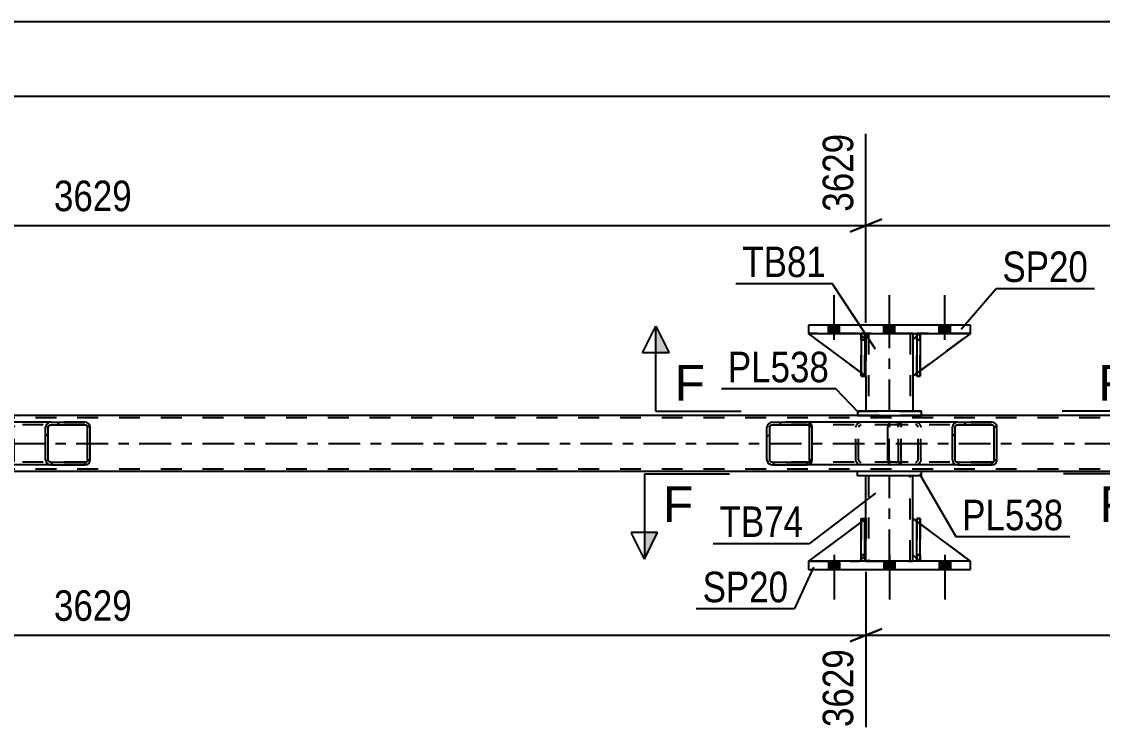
# Model space of a CAD drawing. Header units: millimetres. Extents: x 0 to 841, y 0 to 594.
# Drawn here: x 169.9 to 271.3, y 185.4 to 252.2 of the extents above; entities that cross this region are included whole.
import ezdxf

# ---------------------------------------------------------------- set-up
doc = ezdxf.new("R2010")
doc.units = ezdxf.units.MM
doc.linetypes.add('DXK_LINE_DOT2', pattern=[3.9198, 1.9599, -1.9599])
doc.linetypes.add('DXK_LINE_DOT3', pattern=[5.9187, 2.979, -0.9799, 0.9799, -0.9799])
doc.styles.add('Arial', font='ARIAL.TTF', dxfattribs={"height": 0.2})
doc.styles.add('Arial Narrow', font='ARIALN.TTF', dxfattribs={"height": 0.2})

# ---------------------------------------------------------------- blocks, each defined once
blk = doc.blocks.new('Part-122573991-2884 - 2767')
at = {"color": 7, "linetype": 'DXK_LINE_DOT2'}
for p, q in [((248.7, 205.53), (249.02, 205.53)), ((248.7, 202.13), (248.7, 205.53)), ((248.7, 205.53), (248.7, 201.53)), ((249.02, 205.53), (249.02, 202.13)), ((249.02, 201.53), (249.02, 205.43)), ((249.02, 202.13), (248.7, 202.13)), ((248.7, 201.53), (248.7, 202.13)), ((249.02, 202.13), (249.02, 201.53)), ((249.02, 201.53), (248.7, 201.53)), ((249.02, 201.53), (249.02, 201.53))]:
    blk.add_line(p, q, dxfattribs=at)
blk = doc.blocks.new('Part-122573991-2886 - 2767')
at = {"color": 2, "linetype": 'Continuous'}
for p, q in [((248.7, 201.53), (248.7, 205.53)), ((248.7, 205.53), (249.02, 205.53)), ((249.02, 201.53), (249.02, 205.53)), ((248.7, 201.53), (248.7, 201.53)), ((249.02, 201.53), (248.7, 201.53))]:
    blk.add_line(p, q, dxfattribs=at)
at = {"color": 7, "linetype": 'DXK_LINE_DOT2'}
for p, q in [((248.7, 205.53), (248.7, 202.13)), ((249.02, 202.13), (249.02, 205.53)), ((248.7, 202.13), (248.7, 201.53)), ((248.7, 202.13), (249.02, 202.13)), ((249.02, 201.53), (249.02, 202.13)), ((249.02, 201.53), (249.02, 201.53))]:
    blk.add_line(p, q, dxfattribs=at)
blk = doc.blocks.new('Part-122573991-2887 - 2767')
at = {"color": 7, "linetype": 'DXK_LINE_DOT2'}
for p, q in [((249.14, 205.53), (243.74, 201.53)), ((249.14, 202.13), (249.14, 205.53)), ((249.14, 205.53), (249.14, 202.13)), ((248.54, 201.53), (249.14, 202.13)), ((249.14, 202.13), (248.54, 201.53)), ((249.14, 202.13), (249.14, 202.13)), ((243.74, 201.53), (248.54, 201.53))]:
    blk.add_line(p, q, dxfattribs=at)
blk = doc.blocks.new('Part-122573991-2888 - 2767')
at = {"color": 2, "linetype": 'Continuous'}
for p, q in [((248.7, 205.2), (243.74, 201.53)), ((249.14, 205.53), (249.02, 205.43)), ((249.14, 202.13), (249.14, 205.53)), ((249.14, 202.13), (249.02, 202)), ((249.14, 202.13), (249.14, 202.13)), ((248.7, 201.68), (248.54, 201.53))]:
    blk.add_line(p, q, dxfattribs=at)
at = {"color": 7, "linetype": 'DXK_LINE_DOT2'}
for p, q in [((249.02, 205.43), (248.7, 205.2)), ((249.14, 202.13), (249.14, 205.53)), ((249.14, 202.13), (248.54, 201.53)), ((249.02, 202), (248.7, 201.68)), ((243.74, 201.53), (248.54, 201.53))]:
    blk.add_line(p, q, dxfattribs=at)
blk = doc.blocks.new('Part-122573991-2889 - 2767')
at = {"color": 7, "linetype": 'DXK_LINE_DOT2'}
for p, q in [((253.9, 222.29), (253.9, 222.89)), ((253.9, 222.89), (253.9, 222.89)), ((253.9, 222.89), (253.9, 218.89)), ((254.22, 222.89), (253.9, 222.89)), ((253.9, 218.89), (253.9, 222.29)), ((253.9, 222.29), (254.22, 222.29)), ((254.22, 222.29), (254.22, 222.89)), ((254.22, 218.89), (254.22, 222.89)), ((254.22, 222.29), (254.22, 218.89)), ((253.9, 218.89), (254.22, 218.89))]:
    blk.add_line(p, q, dxfattribs=at)
blk = doc.blocks.new('Part-122573991-2827 - 2767')
at = {"color": 2, "linetype": 'Continuous'}
for p, q in [((253.9, 201.53), (253.9, 205.53)), ((253.9, 205.53), (254.22, 205.53)), ((254.22, 201.53), (254.22, 205.53)), ((253.9, 201.53), (253.9, 201.53)), ((254.22, 201.53), (253.9, 201.53))]:
    blk.add_line(p, q, dxfattribs=at)
at = {"color": 7, "linetype": 'DXK_LINE_DOT2'}
for p, q in [((253.9, 205.53), (253.9, 202.13)), ((254.22, 202.13), (254.22, 205.53)), ((253.9, 202.13), (253.9, 201.53)), ((253.9, 202.13), (254.22, 202.13)), ((254.22, 201.53), (254.22, 202.13)), ((254.22, 201.53), (254.22, 201.53))]:
    blk.add_line(p, q, dxfattribs=at)
blk = doc.blocks.new('Part-122573991-2832 - 2767')
at = {"color": 7, "linetype": 'DXK_LINE_DOT2'}
for p, q in [((253.54, 202.13), (253.54, 205.53)), ((253.54, 205.53), (258.94, 201.53)), ((254.14, 201.53), (253.54, 202.13)), ((258.94, 201.53), (254.14, 201.53))]:
    blk.add_line(p, q, dxfattribs=at)
blk = doc.blocks.new('Part-122573991-2833 - 2767')
at = {"color": 2, "linetype": 'Continuous'}
for p, q in [((253.54, 202.13), (253.54, 205.53)), ((253.9, 205.26), (253.54, 205.53)), ((258.94, 201.53), (254.22, 205.03)), ((253.9, 201.77), (253.54, 202.13))]:
    blk.add_line(p, q, dxfattribs=at)
at = {"color": 7, "linetype": 'DXK_LINE_DOT2'}
for p, q in [((254.22, 205.03), (253.9, 205.26)), ((254.14, 201.53), (253.9, 201.77)), ((258.94, 201.53), (254.14, 201.53)), ((258.94, 201.53), (258.94, 201.53)), ((258.94, 201.53), (258.94, 201.53))]:
    blk.add_line(p, q, dxfattribs=at)
blk = doc.blocks.new('Part-122573991-2854 - 2767')
at = {"color": 2, "linetype": 'Continuous'}
for p, q in [((248.7, 219.22), (243.74, 222.89)), ((248.7, 222.73), (248.54, 222.89)), ((249.14, 222.29), (249.02, 222.41)), ((249.14, 222.29), (249.14, 222.29)), ((249.14, 218.89), (249.14, 222.29)), ((249.02, 218.98), (249.14, 218.89)), ((249.14, 218.89), (249.14, 218.89))]:
    blk.add_line(p, q, dxfattribs=at)
at = {"color": 7, "linetype": 'DXK_LINE_DOT2'}
for p, q in [((248.54, 222.89), (243.74, 222.89)), ((248.54, 222.89), (249.14, 222.29)), ((249.02, 222.41), (248.7, 222.73)), ((249.14, 222.29), (249.14, 218.89)), ((249.02, 218.98), (248.7, 219.22))]:
    blk.add_line(p, q, dxfattribs=at)
blk = doc.blocks.new('Part-122573991-2855 - 2767')
at = {"color": 7, "linetype": 'DXK_LINE_DOT2'}
for p, q in [((249.14, 218.89), (243.74, 222.89)), ((243.74, 222.89), (248.54, 222.89)), ((248.54, 222.89), (249.14, 222.29)), ((249.14, 222.29), (248.54, 222.89)), ((249.14, 222.29), (249.14, 218.89)), ((249.14, 222.29), (249.14, 222.29)), ((249.14, 222.29), (249.14, 218.89))]:
    blk.add_line(p, q, dxfattribs=at)
blk = doc.blocks.new('Part-122573991-2856 - 2767')
at = {"color": 2, "linetype": 'Continuous'}
for p, q in [((249.02, 222.89), (248.7, 222.89)), ((248.7, 222.89), (248.7, 218.89)), ((249.02, 222.89), (249.02, 222.89)), ((249.02, 222.89), (249.02, 218.89)), ((249.02, 218.89), (248.7, 218.89))]:
    blk.add_line(p, q, dxfattribs=at)
at = {"color": 7, "linetype": 'DXK_LINE_DOT2'}
for p, q in [((248.7, 222.29), (248.7, 222.89)), ((249.02, 222.29), (248.7, 222.29)), ((248.7, 222.29), (248.7, 218.89)), ((249.02, 222.29), (249.02, 222.89)), ((249.02, 222.89), (249.02, 222.89)), ((249.02, 218.89), (249.02, 222.29))]:
    blk.add_line(p, q, dxfattribs=at)
blk = doc.blocks.new('Part-122573991-2921 - 2767')
at = {"color": 2, "linetype": 'Continuous'}
for p, q in [((254.34, 215.61), (248.34, 215.61)), ((248.34, 215.61), (248.34, 215.21)), ((248.34, 215.21), (254.34, 215.21)), ((254.34, 215.21), (254.34, 215.61))]:
    blk.add_line(p, q, dxfattribs=at)
at = {"color": 7, "linetype": 'DXK_LINE_DOT2'}
for p, q in [((248.34, 215.61), (254.34, 215.61)), ((248.34, 215.21), (254.34, 215.21))]:
    blk.add_line(p, q, dxfattribs=at)
blk = doc.blocks.new('Part-122573991-2876 - 2767')
at = {"color": 2, "linetype": 'Continuous'}
for p, q in [((253.9, 222.64), (253.54, 222.29)), ((253.54, 222.29), (253.54, 218.89)), ((258.94, 222.89), (254.22, 219.38)), ((253.9, 219.15), (253.54, 218.89))]:
    blk.add_line(p, q, dxfattribs=at)
at = {"color": 7, "linetype": 'DXK_LINE_DOT2'}
for p, q in [((254.14, 222.89), (253.9, 222.64)), ((258.94, 222.89), (254.14, 222.89)), ((254.22, 219.38), (253.9, 219.15))]:
    blk.add_line(p, q, dxfattribs=at)
blk = doc.blocks.new('Part-122573991-2877 - 2767')
at = {"color": 7, "linetype": 'DXK_LINE_DOT2'}
for p, q in [((254.14, 222.89), (253.54, 222.29)), ((253.54, 218.89), (258.94, 222.89)), ((253.54, 222.29), (253.54, 218.89)), ((258.94, 222.89), (254.14, 222.89))]:
    blk.add_line(p, q, dxfattribs=at)
blk = doc.blocks.new('Bolt-122573991-2943 - 2767')
at = {"linetype": 'Continuous'}
for points in [[(246.66, 201.53), (245.62, 201.53), (245.62, 200.73), (246.66, 200.73)], [(246.66, 201.53), (245.62, 201.53), (245.62, 200.73), (246.66, 200.73)], [(246.66, 201.53), (245.62, 201.53), (245.62, 200.73), (246.66, 200.73)], [(251.86, 201.53), (250.82, 201.53), (250.82, 200.73), (251.86, 200.73)], [(251.86, 201.53), (250.82, 201.53), (250.82, 200.73), (251.86, 200.73)], [(257.06, 201.53), (256.02, 201.53), (256.02, 200.73), (257.06, 200.73)], [(257.06, 201.53), (256.02, 201.53), (256.02, 200.73), (257.06, 200.73)], [(257.06, 201.53), (256.02, 201.53), (256.02, 200.73), (257.06, 200.73)]]:
    blk.add_hatch(color=1, dxfattribs=at).paths.add_polyline_path(points)
at = {"color": 1, "linetype": 'Continuous'}
for p, q in [((246.14, 202.13), (246.14, 197.93)), ((246.14, 202.13), (246.14, 197.93)), ((246.14, 202.13), (246.14, 197.93)), ((251.34, 202.13), (251.34, 197.93)), ((251.34, 202.13), (251.34, 197.93)), ((256.54, 202.13), (256.54, 197.93)), ((256.54, 202.13), (256.54, 197.93)), ((256.54, 202.13), (256.54, 197.93)), ((245.62, 201.53), (245.62, 200.73)), ((245.62, 201.53), (245.62, 200.73)), ((245.62, 201.53), (245.62, 200.73)), ((246.66, 201.53), (246.66, 200.73)), ((246.66, 201.53), (246.66, 200.73)), ((246.66, 201.53), (246.66, 200.73)), ((250.82, 201.53), (250.82, 200.73)), ((250.82, 201.53), (250.82, 200.73)), ((251.86, 201.53), (251.86, 200.73)), ((251.86, 201.53), (251.86, 200.73)), ((256.02, 201.53), (256.02, 200.73)), ((256.02, 201.53), (256.02, 200.73)), ((256.02, 201.53), (256.02, 200.73)), ((257.06, 201.53), (257.06, 200.73)), ((257.06, 201.53), (257.06, 200.73)), ((257.06, 201.53), (257.06, 200.73))]:
    blk.add_line(p, q, dxfattribs=at)
blk = doc.blocks.new('Bolt-122573991-2944 - 2767')
at = {"linetype": 'Continuous'}
for points in [[(245.62, 222.89), (246.66, 222.89), (246.66, 223.69), (245.62, 223.69)], [(245.62, 222.89), (246.66, 222.89), (246.66, 223.69), (245.62, 223.69)], [(245.62, 222.89), (246.66, 222.89), (246.66, 223.69), (245.62, 223.69)], [(250.82, 222.89), (251.86, 222.89), (251.86, 223.69), (250.82, 223.69)], [(250.82, 222.89), (251.86, 222.89), (251.86, 223.69), (250.82, 223.69)], [(256.02, 222.89), (257.06, 222.89), (257.06, 223.69), (256.02, 223.69)], [(256.02, 222.89), (257.06, 222.89), (257.06, 223.69), (256.02, 223.69)], [(256.02, 222.89), (257.06, 222.89), (257.06, 223.69), (256.02, 223.69)]]:
    blk.add_hatch(color=1, dxfattribs=at).paths.add_polyline_path(points)
at = {"color": 1, "linetype": 'Continuous'}
for p, q in [((246.14, 222.29), (246.14, 226.49)), ((246.14, 222.29), (246.14, 226.49)), ((246.14, 222.29), (246.14, 226.49)), ((251.34, 222.29), (251.34, 226.49)), ((251.34, 222.29), (251.34, 226.49)), ((256.54, 222.29), (256.54, 226.49)), ((256.54, 222.29), (256.54, 226.49)), ((256.54, 222.29), (256.54, 226.49)), ((245.62, 222.89), (245.62, 223.69)), ((245.62, 222.89), (245.62, 223.69)), ((245.62, 222.89), (245.62, 223.69)), ((246.66, 222.89), (246.66, 223.69)), ((246.66, 222.89), (246.66, 223.69)), ((246.66, 222.89), (246.66, 223.69)), ((250.82, 222.89), (250.82, 223.69)), ((250.82, 222.89), (250.82, 223.69)), ((251.86, 222.89), (251.86, 223.69)), ((251.86, 222.89), (251.86, 223.69)), ((256.02, 222.89), (256.02, 223.69)), ((256.02, 222.89), (256.02, 223.69)), ((256.02, 222.89), (256.02, 223.69)), ((257.06, 222.89), (257.06, 223.69)), ((257.06, 222.89), (257.06, 223.69)), ((257.06, 222.89), (257.06, 223.69))]:
    blk.add_line(p, q, dxfattribs=at)
blk = doc.blocks.new('Part-122573991-2958 - 2767')
at = {"color": 2, "linetype": 'Continuous'}
for p, q in [((249.14, 222.89), (249.14, 222.29)), ((253.54, 222.89), (253.54, 222.29)), ((249.14, 218.89), (249.14, 215.61)), ((253.54, 218.89), (253.54, 215.61))]:
    blk.add_line(p, q, dxfattribs=at)
at = {"color": 7, "linetype": 'DXK_LINE_DOT2'}
for p, q in [((253.54, 222.89), (249.14, 222.89)), ((249.14, 222.29), (249.14, 218.89)), ((249.38, 222.89), (249.38, 215.61)), ((253.3, 222.89), (253.3, 215.61)), ((253.54, 222.29), (253.54, 218.89)), ((253.54, 215.61), (249.14, 215.61))]:
    blk.add_line(p, q, dxfattribs=at)
at = {"color": 7, "linetype": 'DXK_LINE_DOT3'}
blk.add_line((251.34, 215.61), (251.34, 222.89), dxfattribs=at)
blk = doc.blocks.new('Part-122573991-2960 - 2767')
at = {"color": 7, "linetype": 'DXK_LINE_DOT2'}
for p, q in [((248.7, 222.29), (248.7, 222.89)), ((248.7, 222.89), (248.7, 222.89)), ((248.7, 222.89), (248.7, 218.89)), ((249.02, 222.89), (248.7, 222.89)), ((248.7, 218.89), (248.7, 222.29)), ((248.7, 222.29), (249.02, 222.29)), ((249.02, 222.29), (249.02, 222.89)), ((249.02, 218.89), (249.02, 222.89)), ((249.02, 222.29), (249.02, 218.89)), ((248.7, 218.89), (249.02, 218.89))]:
    blk.add_line(p, q, dxfattribs=at)
blk = doc.blocks.new('Part-122573991-2968 - 2767')
at = {"color": 2, "linetype": 'Continuous'}
for p, q in [((254.22, 222.89), (253.9, 222.89)), ((253.9, 222.89), (253.9, 218.89)), ((254.22, 222.89), (254.22, 222.89)), ((254.22, 222.89), (254.22, 218.89)), ((254.22, 218.89), (253.9, 218.89))]:
    blk.add_line(p, q, dxfattribs=at)
at = {"color": 7, "linetype": 'DXK_LINE_DOT2'}
for p, q in [((253.9, 222.29), (253.9, 222.89)), ((254.22, 222.29), (253.9, 222.29)), ((253.9, 222.29), (253.9, 218.89)), ((254.22, 222.29), (254.22, 222.89)), ((254.22, 222.89), (254.22, 222.89)), ((254.22, 218.89), (254.22, 222.29))]:
    blk.add_line(p, q, dxfattribs=at)
blk = doc.blocks.new('Part-122573991-2976 - 2767')
at = {"color": 2, "linetype": 'Continuous'}
for p, q in [((243.74, 201.53), (243.74, 200.73)), ((258.94, 201.53), (243.74, 201.53)), ((258.94, 200.73), (258.94, 201.53)), ((243.74, 200.73), (258.94, 200.73))]:
    blk.add_line(p, q, dxfattribs=at)
blk = doc.blocks.new('Part-122573991-2981 - 2767')
at = {"color": 2, "linetype": 'Continuous'}
for p, q in [((258.94, 223.69), (243.74, 223.69)), ((243.74, 223.69), (243.74, 222.89)), ((258.94, 222.89), (258.94, 223.69)), ((243.74, 222.89), (258.94, 222.89))]:
    blk.add_line(p, q, dxfattribs=at)
blk = doc.blocks.new('Part-122573991-2986 - 2767')
at = {"color": 2, "linetype": 'Continuous'}
for p, q in [((249.14, 205.53), (249.14, 209.53)), ((253.54, 205.53), (253.54, 209.53)), ((249.14, 201.53), (249.14, 202.13)), ((253.54, 201.53), (253.54, 202.13))]:
    blk.add_line(p, q, dxfattribs=at)
at = {"color": 7, "linetype": 'DXK_LINE_DOT2'}
for p, q in [((253.54, 209.53), (249.14, 209.53)), ((249.38, 209.53), (249.38, 201.53)), ((253.3, 201.53), (253.3, 209.53)), ((249.14, 202.13), (249.14, 205.53)), ((253.54, 202.13), (253.54, 205.53)), ((249.14, 201.53), (253.54, 201.53))]:
    blk.add_line(p, q, dxfattribs=at)
at = {"color": 7, "linetype": 'DXK_LINE_DOT3'}
blk.add_line((251.34, 201.53), (251.34, 209.53), dxfattribs=at)
blk = doc.blocks.new('Part-122573991-2991 - 2767')
at = {"color": 2, "linetype": 'Continuous'}
for p, q in [((254.34, 209.93), (248.34, 209.93)), ((248.34, 209.53), (248.34, 209.93)), ((254.34, 209.53), (248.34, 209.53)), ((254.34, 209.53), (254.34, 209.93))]:
    blk.add_line(p, q, dxfattribs=at)
blk = doc.blocks.new('Part-122573991-2993 - 2767')
at = {"color": 7, "linetype": 'DXK_LINE_DOT2'}
for p, q in [((254.22, 205.53), (253.9, 205.53)), ((253.9, 202.13), (253.9, 205.53)), ((253.9, 205.53), (253.9, 201.53)), ((254.22, 205.53), (254.22, 202.13)), ((254.22, 201.53), (254.22, 205.53)), ((254.22, 202.13), (253.9, 202.13)), ((253.9, 201.53), (253.9, 202.13)), ((254.22, 202.13), (254.22, 201.53)), ((254.22, 201.53), (253.9, 201.53)), ((254.22, 201.53), (254.22, 201.53))]:
    blk.add_line(p, q, dxfattribs=at)
blk = doc.blocks.new('Part-122573991-2995 - 2767')
at = {"linetype": 'Continuous'}
h = blk.add_hatch(dxfattribs=at)
h.set_pattern_fill('', scale=0.7, style=0, pattern_type=0)
h.set_pattern_definition([(45, (261.406, 214.2696), (-1.57154, 1.57154), [])])
h.paths.add_polyline_path([(261.44, 214.09), (261.41, 214.27), (261.3, 214.43), (261.13, 214.53), (260.94, 214.57), (257.76, 214.57), (257.56, 214.53), (257.4, 214.43), (257.29, 214.27), (257.25, 214.09), (257.25, 211.05), (257.29, 210.86), (257.4, 210.71), (257.56, 210.6), (257.76, 210.57), (260.94, 210.57), (261.13, 210.6), (261.3, 210.71), (261.41, 210.86), (261.44, 211.05)])
h.paths.add_polyline_path([(261.17, 210.95), (261.12, 210.88), (261.04, 210.82), (260.94, 210.81), (257.76, 210.81), (257.66, 210.82), (257.58, 210.88), (257.52, 210.95), (257.51, 211.05), (257.51, 214.09), (257.52, 214.18), (257.58, 214.26), (257.66, 214.31), (257.76, 214.33), (260.94, 214.33), (261.04, 214.31), (261.12, 214.26), (261.17, 214.18), (261.19, 214.09), (261.19, 211.05)])
at = {"color": 2, "linetype": 'Continuous'}
for p, q in [((251.19, 214.09), (251.21, 214.27)), ((251.21, 214.27), (251.27, 214.43)), ((251.27, 214.43), (251.35, 214.53)), ((251.35, 214.53), (251.46, 214.57)), ((257.76, 214.57), (251.46, 214.57)), ((257.29, 214.27), (257.25, 214.09)), ((257.51, 214.09), (257.52, 214.18)), ((257.52, 214.18), (257.58, 214.26)), ((257.76, 214.57), (257.56, 214.53)), ((257.58, 214.26), (257.66, 214.31)), ((257.66, 214.31), (257.76, 214.33)), ((257.76, 214.57), (260.94, 214.57)), ((257.76, 214.33), (260.94, 214.33)), ((261.13, 214.53), (260.94, 214.57)), ((260.94, 214.33), (261.04, 214.31)), ((261.04, 214.31), (261.12, 214.26)), ((261.12, 214.26), (261.17, 214.18)), ((261.17, 214.18), (261.19, 214.09)), ((261.44, 214.09), (261.41, 214.27)), ((251.19, 211.05), (251.19, 214.09)), ((257.25, 211.05), (257.25, 214.09)), ((257.51, 211.05), (257.51, 214.09)), ((261.19, 211.05), (261.19, 214.09)), ((261.44, 211.05), (261.44, 214.09)), ((251.21, 210.86), (251.19, 211.05)), ((251.27, 210.71), (251.21, 210.86)), ((251.35, 210.6), (251.27, 210.71)), ((251.46, 210.57), (251.35, 210.6)), ((257.76, 210.57), (251.46, 210.57)), ((257.25, 211.05), (257.29, 210.86)), ((257.52, 210.95), (257.51, 211.05)), ((257.58, 210.88), (257.52, 210.95)), ((257.56, 210.6), (257.76, 210.57)), ((257.66, 210.82), (257.58, 210.88)), ((257.76, 210.81), (257.66, 210.82)), ((257.76, 210.81), (260.94, 210.81)), ((257.76, 210.57), (260.94, 210.57)), ((261.04, 210.82), (260.94, 210.81)), ((260.94, 210.57), (261.13, 210.6)), ((261.12, 210.88), (261.04, 210.82)), ((261.17, 210.95), (261.12, 210.88)), ((261.19, 211.05), (261.17, 210.95)), ((261.41, 210.86), (261.44, 211.05))]:
    blk.add_line(p, q, dxfattribs=at)
at = {"color": 7, "linetype": 'DXK_LINE_DOT2'}
for p, q in [((251.33, 214.18), (251.32, 214.09)), ((251.36, 214.26), (251.33, 214.18)), ((251.41, 214.31), (251.36, 214.26)), ((251.46, 214.33), (251.41, 214.31)), ((260.94, 214.33), (251.46, 214.33)), ((252.45, 214.33), (252.45, 214.57)), ((253.79, 214.57), (253.98, 214.53)), ((253.89, 214.31), (253.79, 214.33)), ((253.97, 214.26), (253.89, 214.31)), ((254.02, 214.18), (253.97, 214.26)), ((254.04, 214.09), (254.02, 214.18)), ((254.26, 214.27), (254.29, 214.09)), ((260.94, 214.57), (257.76, 214.57)), ((251.32, 211.05), (251.32, 214.09)), ((254.04, 211.05), (254.04, 214.09)), ((254.29, 211.05), (254.29, 214.09)), ((251.32, 211.05), (251.33, 210.95)), ((251.33, 210.95), (251.36, 210.88)), ((251.36, 210.88), (251.41, 210.82)), ((251.41, 210.82), (251.46, 210.81)), ((260.94, 210.81), (251.46, 210.81)), ((252.45, 210.57), (252.45, 210.81)), ((253.79, 210.81), (253.89, 210.82)), ((253.98, 210.6), (253.79, 210.57)), ((253.89, 210.82), (253.97, 210.88)), ((253.97, 210.88), (254.02, 210.95)), ((254.02, 210.95), (254.04, 211.05)), ((254.29, 211.05), (254.26, 210.86)), ((260.94, 210.57), (257.76, 210.57))]:
    blk.add_line(p, q, dxfattribs=at)
for centre, start, end in [((253.81, 214.07), 23.8494, 68.8059), ((253.81, 211.06), 291.1941, 336.1506)]:
    blk.add_arc(centre, 0.492, start, end, dxfattribs=at)
at = {"color": 2, "linetype": 'Continuous'}
for centre, start, end in [((257.74, 214.07), 111.1941, 156.1506), ((260.96, 214.07), 23.8494, 68.8059), ((257.74, 211.06), 203.8494, 248.8059), ((260.96, 211.06), 291.1941, 336.1506)]:
    blk.add_arc(centre, 0.492, start, end, dxfattribs=at)
blk = doc.blocks.new('Part-122573991-2996 - 2767')
at = {"linetype": 'Continuous'}
h = blk.add_hatch(dxfattribs=at)
h.set_pattern_fill('', scale=0.7, style=0, pattern_type=0)
h.set_pattern_definition([(45, (244.0618, 214.2696), (-1.57154, 1.57154), [])])
h.paths.add_polyline_path([(244.1, 214.09), (244.06, 214.27), (243.95, 214.43), (243.79, 214.53), (243.59, 214.57), (240.35, 214.57), (240.16, 214.53), (239.99, 214.43), (239.88, 214.27), (239.84, 214.09), (239.84, 211.05), (239.88, 210.86), (239.99, 210.71), (240.16, 210.6), (240.35, 210.57), (243.59, 210.57), (243.79, 210.6), (243.95, 210.71), (244.06, 210.86), (244.1, 211.05)])
h.paths.add_polyline_path([(243.83, 210.95), (243.77, 210.88), (243.69, 210.82), (243.59, 210.81), (240.35, 210.81), (240.26, 210.82), (240.17, 210.88), (240.12, 210.95), (240.1, 211.05), (240.1, 214.09), (240.12, 214.18), (240.17, 214.26), (240.26, 214.31), (240.35, 214.33), (243.59, 214.33), (243.69, 214.31), (243.77, 214.26), (243.83, 214.18), (243.85, 214.09), (243.85, 211.05)])
at = {"color": 2, "linetype": 'Continuous'}
for p, q in [((239.88, 214.27), (239.84, 214.09)), ((240.1, 214.09), (240.12, 214.18)), ((240.12, 214.18), (240.17, 214.26)), ((240.35, 214.57), (240.16, 214.53)), ((240.17, 214.26), (240.26, 214.31)), ((240.26, 214.31), (240.35, 214.33)), ((240.35, 214.57), (243.59, 214.57)), ((240.35, 214.33), (243.59, 214.33)), ((251.46, 214.57), (243.59, 214.57)), ((243.79, 214.53), (243.59, 214.57)), ((243.59, 214.33), (243.69, 214.31)), ((243.69, 214.31), (243.77, 214.26)), ((243.77, 214.26), (243.83, 214.18)), ((243.83, 214.18), (243.85, 214.09)), ((244.1, 214.09), (244.06, 214.27)), ((239.84, 211.05), (239.84, 214.09)), ((240.1, 211.05), (240.1, 214.09)), ((243.85, 211.05), (243.85, 214.09)), ((244.1, 211.05), (244.1, 214.09)), ((239.84, 211.05), (239.88, 210.86)), ((240.12, 210.95), (240.1, 211.05)), ((240.17, 210.88), (240.12, 210.95)), ((240.16, 210.6), (240.35, 210.57)), ((240.26, 210.82), (240.17, 210.88)), ((240.35, 210.81), (240.26, 210.82)), ((240.35, 210.81), (243.59, 210.81)), ((240.35, 210.57), (243.59, 210.57)), ((243.69, 210.82), (243.59, 210.81)), ((243.59, 210.57), (243.79, 210.6)), ((251.46, 210.57), (243.59, 210.57)), ((243.77, 210.88), (243.69, 210.82)), ((243.83, 210.95), (243.77, 210.88)), ((243.85, 211.05), (243.83, 210.95)), ((244.06, 210.86), (244.1, 211.05))]:
    blk.add_line(p, q, dxfattribs=at)
at = {"color": 7, "linetype": 'DXK_LINE_DOT2'}
for p, q in [((243.59, 214.57), (240.35, 214.57)), ((251.94, 214.33), (240.35, 214.33)), ((248.19, 214.09), (248.23, 214.27)), ((248.47, 214.18), (248.45, 214.09)), ((248.52, 214.26), (248.47, 214.18)), ((248.51, 214.53), (248.7, 214.57)), ((248.52, 214.26), (248.55, 214.27)), ((248.55, 214.27), (248.61, 214.31)), ((248.61, 214.31), (248.7, 214.33)), ((251.94, 214.57), (251.46, 214.57)), ((251.94, 214.57), (252.13, 214.53)), ((252.04, 214.31), (251.94, 214.33)), ((252.12, 214.26), (252.04, 214.31)), ((252.18, 214.18), (252.12, 214.26)), ((252.19, 214.09), (252.18, 214.18)), ((252.41, 214.27), (252.45, 214.09)), ((248.19, 211.05), (248.19, 214.09)), ((248.45, 211.05), (248.45, 214.09)), ((252.19, 211.05), (252.19, 214.09)), ((252.45, 211.05), (252.45, 214.09)), ((251.94, 210.81), (240.35, 210.81)), ((243.59, 210.57), (240.35, 210.57)), ((248.23, 210.86), (248.19, 211.05)), ((248.45, 211.05), (248.47, 210.95)), ((248.47, 210.95), (248.52, 210.88)), ((248.7, 210.57), (248.51, 210.6)), ((248.52, 210.88), (248.55, 210.86)), ((248.55, 210.86), (248.61, 210.82)), ((248.61, 210.82), (248.7, 210.81)), ((251.94, 210.57), (251.46, 210.57)), ((251.94, 210.81), (252.04, 210.82)), ((252.13, 210.6), (251.94, 210.57)), ((252.04, 210.82), (252.12, 210.88)), ((252.12, 210.88), (252.18, 210.95)), ((252.18, 210.95), (252.19, 211.05)), ((252.45, 211.05), (252.41, 210.86))]:
    blk.add_line(p, q, dxfattribs=at)
at = {"color": 2, "linetype": 'Continuous'}
for centre, start, end in [((240.34, 214.07), 110.7583, 155.68), ((243.61, 214.07), 24.32, 69.2417), ((240.34, 211.07), 204.32, 249.2417), ((243.61, 211.07), 290.7583, 335.68)]:
    blk.add_arc(centre, 0.496, start, end, dxfattribs=at)
at = {"color": 7, "linetype": 'DXK_LINE_DOT2'}
for centre, start, end in [((248.68, 214.07), 110.7583, 155.68), ((251.96, 214.07), 24.32, 69.2417), ((248.68, 211.07), 204.32, 249.2417), ((251.96, 211.07), 290.7583, 335.68)]:
    blk.add_arc(centre, 0.496, start, end, dxfattribs=at)
blk = doc.blocks.new('Part-122573991-2997 - 2767')
at = {"linetype": 'Continuous'}
h = blk.add_hatch(dxfattribs=at)
h.set_pattern_fill('', scale=0.7, style=0, pattern_type=0)
h.set_pattern_definition([(45, (176.2717, 214.2696), (-1.57154, 1.57154), [])])
h.paths.add_polyline_path([(176.31, 214.09), (176.27, 214.27), (176.16, 214.43), (176, 214.53), (175.81, 214.57), (172.62, 214.57), (172.43, 214.53), (172.27, 214.43), (172.16, 214.27), (172.12, 214.09), (172.12, 211.05), (172.16, 210.86), (172.27, 210.71), (172.43, 210.6), (172.62, 210.57), (175.81, 210.57), (176, 210.6), (176.16, 210.71), (176.27, 210.86), (176.31, 211.05)])
h.paths.add_polyline_path([(176.04, 210.95), (175.98, 210.88), (175.9, 210.82), (175.81, 210.81), (172.62, 210.81), (172.53, 210.82), (172.45, 210.88), (172.39, 210.95), (172.37, 211.05), (172.37, 214.09), (172.39, 214.18), (172.45, 214.26), (172.53, 214.31), (172.62, 214.33), (175.81, 214.33), (175.9, 214.31), (175.98, 214.26), (176.04, 214.18), (176.06, 214.09), (176.06, 211.05)])
at = {"color": 2, "linetype": 'Continuous'}
for p, q in [((166.05, 214.09), (166.07, 214.27)), ((166.07, 214.27), (166.13, 214.43)), ((166.13, 214.43), (166.22, 214.53)), ((166.22, 214.53), (166.32, 214.57)), ((172.62, 214.57), (166.32, 214.57)), ((172.16, 214.27), (172.12, 214.09)), ((172.37, 214.09), (172.39, 214.18)), ((172.39, 214.18), (172.45, 214.26)), ((172.62, 214.57), (172.43, 214.53)), ((172.45, 214.26), (172.53, 214.31)), ((172.53, 214.31), (172.62, 214.33)), ((172.62, 214.57), (175.81, 214.57)), ((172.62, 214.33), (175.81, 214.33)), ((176, 214.53), (175.81, 214.57)), ((175.81, 214.33), (175.9, 214.31)), ((175.9, 214.31), (175.98, 214.26)), ((175.98, 214.26), (176.04, 214.18)), ((176.04, 214.18), (176.06, 214.09)), ((176.31, 214.09), (176.27, 214.27)), ((166.05, 211.05), (166.05, 214.09)), ((172.12, 211.05), (172.12, 214.09)), ((172.37, 211.05), (172.37, 214.09)), ((176.06, 211.05), (176.06, 214.09)), ((176.31, 211.05), (176.31, 214.09)), ((166.07, 210.86), (166.05, 211.05)), ((166.13, 210.71), (166.07, 210.86)), ((166.22, 210.6), (166.13, 210.71)), ((166.32, 210.57), (166.22, 210.6)), ((172.62, 210.57), (166.32, 210.57)), ((172.12, 211.05), (172.16, 210.86)), ((172.39, 210.95), (172.37, 211.05)), ((172.45, 210.88), (172.39, 210.95)), ((172.43, 210.6), (172.62, 210.57)), ((172.53, 210.82), (172.45, 210.88)), ((172.62, 210.81), (172.53, 210.82)), ((172.62, 210.81), (175.81, 210.81)), ((172.62, 210.57), (175.81, 210.57)), ((175.9, 210.82), (175.81, 210.81)), ((175.81, 210.57), (176, 210.6)), ((175.98, 210.88), (175.9, 210.82)), ((176.04, 210.95), (175.98, 210.88)), ((176.06, 211.05), (176.04, 210.95)), ((176.27, 210.86), (176.31, 211.05))]:
    blk.add_line(p, q, dxfattribs=at)
at = {"color": 7, "linetype": 'DXK_LINE_DOT2'}
for p, q in [((166.2, 214.18), (166.19, 214.09)), ((166.23, 214.26), (166.2, 214.18)), ((166.27, 214.31), (166.23, 214.26)), ((166.32, 214.33), (166.27, 214.31)), ((175.81, 214.33), (166.32, 214.33)), ((167.32, 214.33), (167.32, 214.57)), ((168.66, 214.57), (168.85, 214.53)), ((168.75, 214.31), (168.66, 214.33)), ((168.83, 214.26), (168.75, 214.31)), ((168.89, 214.18), (168.83, 214.26)), ((168.91, 214.09), (168.89, 214.18)), ((169.12, 214.27), (169.16, 214.09)), ((175.81, 214.57), (172.62, 214.57)), ((166.19, 211.05), (166.19, 214.09)), ((168.91, 211.05), (168.91, 214.09)), ((169.16, 211.05), (169.16, 214.09)), ((166.19, 211.05), (166.2, 210.95)), ((166.2, 210.95), (166.23, 210.88)), ((166.23, 210.88), (166.27, 210.82)), ((166.27, 210.82), (166.32, 210.81)), ((175.81, 210.81), (166.32, 210.81)), ((167.32, 210.57), (167.32, 210.81)), ((168.66, 210.81), (168.75, 210.82)), ((168.85, 210.6), (168.66, 210.57)), ((168.75, 210.82), (168.83, 210.88)), ((168.83, 210.88), (168.89, 210.95)), ((168.89, 210.95), (168.91, 211.05)), ((169.16, 211.05), (169.12, 210.86)), ((175.81, 210.57), (172.62, 210.57))]:
    blk.add_line(p, q, dxfattribs=at)
for centre, start, end in [((168.67, 214.07), 23.8494, 68.8059), ((168.67, 211.06), 291.1941, 336.1506)]:
    blk.add_arc(centre, 0.492, start, end, dxfattribs=at)
at = {"color": 2, "linetype": 'Continuous'}
for centre, start, end in [((172.61, 214.07), 111.1941, 156.1506), ((175.82, 214.07), 23.8494, 68.8059), ((172.61, 211.06), 203.8494, 248.8059), ((175.82, 211.06), 291.1941, 336.1506)]:
    blk.add_arc(centre, 0.492, start, end, dxfattribs=at)
blk = doc.blocks.new('Part-122573991-3036 - 2767')
at = {"color": 2, "linetype": 'Continuous'}
for p, q in [((248.34, 215.21), (103.97, 215.21)), ((503.75, 215.21), (254.34, 215.21)), ((248.34, 209.93), (103.97, 209.93)), ((503.75, 209.93), (254.34, 209.93))]:
    blk.add_line(p, q, dxfattribs=at)
at = {"color": 7, "linetype": 'DXK_LINE_DOT2'}
for p, q in [((254.34, 215.21), (248.34, 215.21)), ((772.86, 214.97), (103.97, 214.97)), ((772.86, 210.17), (103.97, 210.17)), ((254.34, 209.93), (248.34, 209.93))]:
    blk.add_line(p, q, dxfattribs=at)
at = {"color": 7, "linetype": 'DXK_LINE_DOT3'}
blk.add_line((103.97, 212.57), (772.86, 212.57), dxfattribs=at)
blk = doc.blocks.new('StraightDimension-122573991-3074 - 2767')
at = {"color": 7, "linetype": 'Continuous'}
blk.add_line((103.97, 245.16), (783.08, 245.16), dxfattribs=at)
blk = doc.blocks.new('StraightDimension-122573991-3095 - 2767')
at = {"color": 7, "linetype": 'Continuous'}
blk.add_line((103.33, 252.17), (783.72, 252.17), dxfattribs=at)
blk = doc.blocks.new('StraightDimension-122573991-3106 - 2767')
at = {"color": 7, "linetype": 'Continuous'}
for p, q in [((249.14, 223.89), (249.14, 241.65)), ((247.64, 232.43), (250.64, 233.63)), ((103.97, 233.03), (249.14, 233.03))]:
    blk.add_line(p, q, dxfattribs=at)
at = {"color": 0}
blk.add_wipeout([(180.82, 233.78), (180.82, 237.98), (172.3, 237.98), (172.3, 233.78)], dxfattribs=at)
at = {"color": 3, "style": 'Arial Narrow'}
blk.add_text('3629', height=2.863, dxfattribs=at).set_placement((172.9, 234.38))
at = {"color": 0, "linetype": 'Continuous'}
blk.add_wipeout([(248.54, 242.25), (244.34, 242.25), (244.34, 233.73), (248.54, 233.73)], dxfattribs=at)
at = {"color": 3, "linetype": 'Continuous', "style": 'Arial Narrow'}
blk.add_text('3629', height=2.863, rotation=90.0002, dxfattribs=at).set_placement((247.94, 234.33))
blk = doc.blocks.new('StraightDimension-122573991-3110 - 2767')
at = {"color": 7, "linetype": 'Continuous'}
for p, q in [((249.14, 223.89), (249.14, 241.65)), ((250.64, 233.63), (247.64, 232.43)), ((249.14, 233.03), (504.55, 233.03))]:
    blk.add_line(p, q, dxfattribs=at)
blk = doc.blocks.new('StraightDimension-122573991-3169 - 2767')
at = {"color": 7, "linetype": 'Continuous'}
for p, q in [((249.14, 200.53), (249.14, 185.96)), ((247.64, 193.98), (250.64, 195.18)), ((103.97, 194.58), (249.14, 194.58))]:
    blk.add_line(p, q, dxfattribs=at)
at = {"color": 0}
blk.add_wipeout([(180.82, 195.33), (180.82, 199.53), (172.3, 199.53), (172.3, 195.33)], dxfattribs=at)
at = {"color": 3, "style": 'Arial Narrow'}
blk.add_text('3629', height=2.863, dxfattribs=at).set_placement((172.9, 195.93))
at = {"color": 0, "linetype": 'Continuous'}
blk.add_wipeout([(248.54, 193.88), (244.34, 193.88), (244.34, 185.36), (248.54, 185.36)], dxfattribs=at)
at = {"color": 3, "linetype": 'Continuous', "style": 'Arial Narrow'}
blk.add_text('3629', height=2.863, rotation=90.0002, dxfattribs=at).set_placement((247.94, 185.96))
blk = doc.blocks.new('StraightDimension-122573991-3174 - 2767')
at = {"color": 7, "linetype": 'Continuous'}
for p, q in [((249.14, 200.53), (249.14, 185.96)), ((250.64, 195.18), (247.64, 193.98)), ((249.14, 194.58), (504.55, 194.58))]:
    blk.add_line(p, q, dxfattribs=at)
blk = doc.blocks.new('SectionMark-122573991-3220 - 2767')
at = {"linetype": 'Continuous'}
for points in [[(228.33, 204.21), (229.58, 204.21), (228.33, 201.71)], [(274.42, 204.21), (275.67, 204.21), (275.67, 201.71)]]:
    blk.add_hatch(color=6, dxfattribs=at).paths.add_polyline_path(points)
at = {"color": 6, "linetype": 'Continuous'}
for p, q in [((228.33, 209.71), (236.33, 209.71)), ((228.33, 209.71), (228.33, 201.71)), ((275.67, 209.71), (267.67, 209.71)), ((275.67, 209.71), (275.67, 201.71)), ((228.33, 201.71), (227.08, 204.21)), ((229.58, 204.21), (227.08, 204.21)), ((228.33, 201.71), (229.58, 204.21)), ((274.42, 204.21), (276.92, 204.21)), ((275.67, 201.71), (274.42, 204.21)), ((276.92, 204.21), (275.67, 201.71))]:
    blk.add_line(p, q, dxfattribs=at)
at = {"color": 0, "linetype": 'Continuous'}
for points in [[(232.93, 205.21), (232.93, 208.71), (230.08, 208.71), (230.08, 205.21)], [(273.92, 205.21), (273.92, 208.71), (271.07, 208.71), (271.07, 205.21)]]:
    blk.add_wipeout(points, dxfattribs=at)
at = {"color": 3, "linetype": 'Continuous', "style": 'Arial'}
for p in [(230.08, 205.21), (271.07, 205.21)]:
    blk.add_text('F', height=3.34, dxfattribs=at).set_placement(p)
blk = doc.blocks.new('Mark-122573991-2917 - 2767')
at = {"color": 30, "linetype": 'Continuous'}
for p in [(235.57, 217.72), (248.51, 215.41)]:
    blk.add_line(p, (246.28, 217.72), dxfattribs=at)
at = {"color": 0}
blk.add_wipeout([(245.68, 218.32), (245.68, 221.32), (236.17, 221.32), (236.17, 218.32)], dxfattribs=at)
blk.add_wipeout([(245.68, 218.32), (245.68, 221.32), (236.17, 221.32), (236.17, 218.32)], dxfattribs=at)
at = {"color": 3, "style": 'Arial Narrow'}
blk.add_text('PL538', height=2.863, dxfattribs=at).set_placement((236.17, 218.32))
blk = doc.blocks.new('Mark-122573991-2954 - 2767')
at = {"color": 30, "linetype": 'Continuous'}
for p in [(236.93, 227.59), (250.04, 221.42)]:
    blk.add_line(p, (245.98, 227.59), dxfattribs=at)
at = {"color": 0}
blk.add_wipeout([(245.38, 228.19), (245.38, 231.19), (237.53, 231.19), (237.53, 228.19)], dxfattribs=at)
blk.add_wipeout([(245.38, 228.19), (245.38, 231.19), (237.53, 231.19), (237.53, 228.19)], dxfattribs=at)
at = {"color": 3, "style": 'Arial Narrow'}
blk.add_text('TB81', height=2.863, dxfattribs=at).set_placement((237.53, 228.19))
blk = doc.blocks.new('Mark-122573991-2972 - 2767')
at = {"color": 30, "linetype": 'Continuous'}
for p in [(244.21, 200.97), (233.2, 197.07)]:
    blk.add_line(p, (242.44, 197.07), dxfattribs=at)
at = {"color": 0}
blk.add_wipeout([(241.84, 197.67), (241.84, 200.67), (233.8, 200.67), (233.8, 197.67)], dxfattribs=at)
blk.add_wipeout([(241.84, 197.67), (241.84, 200.67), (233.8, 200.67), (233.8, 197.67)], dxfattribs=at)
at = {"color": 3, "style": 'Arial Narrow'}
blk.add_text('SP20', height=2.863, dxfattribs=at).set_placement((233.8, 197.67))
blk = doc.blocks.new('Mark-122573991-2977 - 2767')
at = {"color": 30, "linetype": 'Continuous'}
for p, q in [((258.09, 223.29), (261.35, 227.13)), ((261.35, 227.13), (270.59, 227.13))]:
    blk.add_line(p, q, dxfattribs=at)
at = {"color": 0}
blk.add_wipeout([(269.99, 227.73), (269.99, 230.73), (261.95, 230.73), (261.95, 227.73)], dxfattribs=at)
blk.add_wipeout([(269.99, 227.73), (269.99, 230.73), (261.95, 230.73), (261.95, 227.73)], dxfattribs=at)
at = {"color": 3, "style": 'Arial Narrow'}
blk.add_text('SP20', height=2.863, dxfattribs=at).set_placement((261.95, 227.73))
blk = doc.blocks.new('Mark-122573991-2982 - 2767')
at = {"color": 30, "linetype": 'Continuous'}
for p in [(250.04, 207.91), (234.79, 203.2)]:
    blk.add_line(p, (243.85, 203.2), dxfattribs=at)
at = {"color": 0}
blk.add_wipeout([(243.25, 203.8), (243.25, 206.8), (235.39, 206.8), (235.39, 203.8)], dxfattribs=at)
blk.add_wipeout([(243.25, 203.8), (243.25, 206.8), (235.39, 206.8), (235.39, 203.8)], dxfattribs=at)
at = {"color": 3, "style": 'Arial Narrow'}
blk.add_text('TB74', height=2.863, dxfattribs=at).set_placement((235.39, 203.8))
blk = doc.blocks.new('Mark-122573991-2987 - 2767')
at = {"color": 30, "linetype": 'Continuous'}
for p, q in [((254.15, 209.72), (257.57, 203.83)), ((257.57, 203.83), (268.28, 203.83))]:
    blk.add_line(p, q, dxfattribs=at)
at = {"color": 0}
blk.add_wipeout([(267.68, 204.43), (267.68, 207.43), (258.17, 207.43), (258.17, 204.43)], dxfattribs=at)
blk.add_wipeout([(267.68, 204.43), (267.68, 207.43), (258.17, 207.43), (258.17, 204.43)], dxfattribs=at)
at = {"color": 3, "style": 'Arial Narrow'}
blk.add_text('PL538', height=2.863, dxfattribs=at).set_placement((258.17, 204.43))
blk = doc.blocks.new('SectionMark-122573991-3216 - 2767')
at = {"linetype": 'Continuous'}
for points in [[(230.67, 221.09), (229.42, 221.09), (229.42, 223.59)], [(275.55, 221.09), (274.3, 221.09), (275.55, 223.59)]]:
    blk.add_hatch(color=6, dxfattribs=at).paths.add_polyline_path(points)
at = {"color": 6, "linetype": 'Continuous'}
for p, q in [((228.17, 221.09), (229.42, 223.59)), ((229.42, 215.59), (229.42, 223.59)), ((229.42, 223.59), (230.67, 221.09)), ((275.55, 223.59), (274.3, 221.09)), ((275.55, 215.59), (275.55, 223.59)), ((275.55, 223.59), (276.8, 221.09)), ((230.67, 221.09), (228.17, 221.09)), ((274.3, 221.09), (276.8, 221.09)), ((229.42, 215.59), (237.42, 215.59)), ((275.55, 215.59), (267.55, 215.59))]:
    blk.add_line(p, q, dxfattribs=at)
at = {"color": 0, "linetype": 'Continuous'}
for points in [[(234.02, 216.59), (234.02, 220.09), (231.17, 220.09), (231.17, 216.59)], [(273.8, 216.59), (273.8, 220.09), (270.95, 220.09), (270.95, 216.59)]]:
    blk.add_wipeout(points, dxfattribs=at)
at = {"color": 3, "linetype": 'Continuous', "style": 'Arial'}
for p in [(231.17, 216.59), (270.95, 216.59)]:
    blk.add_text('F', height=3.34, dxfattribs=at).set_placement(p)

msp = doc.modelspace()

# ---------------------------------------------------------------- block references
for name in ['Bolt-122573991-2944 - 2767', 'Part-122573991-2981 - 2767', 'Part-122573991-2854 - 2767', 'Part-122573991-2855 - 2767', 'Part-122573991-2856 - 2767', 'Part-122573991-2960 - 2767', 'Part-122573991-2958 - 2767', 'Part-122573991-2876 - 2767', 'Part-122573991-2877 - 2767', 'Part-122573991-2889 - 2767', 'Part-122573991-2968 - 2767', 'Part-122573991-3036 - 2767', 'Part-122573991-2921 - 2767', 'Part-122573991-2997 - 2767', 'Part-122573991-2996 - 2767', 'Part-122573991-2995 - 2767', 'Part-122573991-2991 - 2767', 'Part-122573991-2986 - 2767', 'Part-122573991-2887 - 2767', 'Part-122573991-2888 - 2767', 'Part-122573991-2884 - 2767', 'Part-122573991-2886 - 2767', 'Part-122573991-2832 - 2767', 'Part-122573991-2833 - 2767', 'Part-122573991-2827 - 2767', 'Part-122573991-2993 - 2767', 'Bolt-122573991-2943 - 2767', 'Part-122573991-2976 - 2767']:
    msp.add_blockref(name, (0, 0))

# ---------------------------------------------------------------- next in the draw order: block references
for name in ['StraightDimension-122573991-3074 - 2767', 'StraightDimension-122573991-3169 - 2767']:
    msp.add_blockref(name, (0, 0))

# ---------------------------------------------------------------- next in the draw order: block references
for name in ['StraightDimension-122573991-3095 - 2767', 'SectionMark-122573991-3220 - 2767', 'Mark-122573991-2972 - 2767', 'StraightDimension-122573991-3174 - 2767']:
    msp.add_blockref(name, (0, 0))

# ---------------------------------------------------------------- next in the draw order: block references
for name in ['StraightDimension-122573991-3106 - 2767', 'Mark-122573991-2987 - 2767', 'Mark-122573991-2982 - 2767']:
    msp.add_blockref(name, (0, 0))

# ---------------------------------------------------------------- next in the draw order: block references
for name in ['StraightDimension-122573991-3110 - 2767', 'Mark-122573991-2917 - 2767']:
    msp.add_blockref(name, (0, 0))

# ---------------------------------------------------------------- next in the draw order: block references
for name in ['Mark-122573991-2954 - 2767', 'Mark-122573991-2977 - 2767']:
    msp.add_blockref(name, (0, 0))

# ---------------------------------------------------------------- next in the draw order: block references
msp.add_blockref('SectionMark-122573991-3216 - 2767', (0, 0))

doc.saveas('drawing.dxf')
